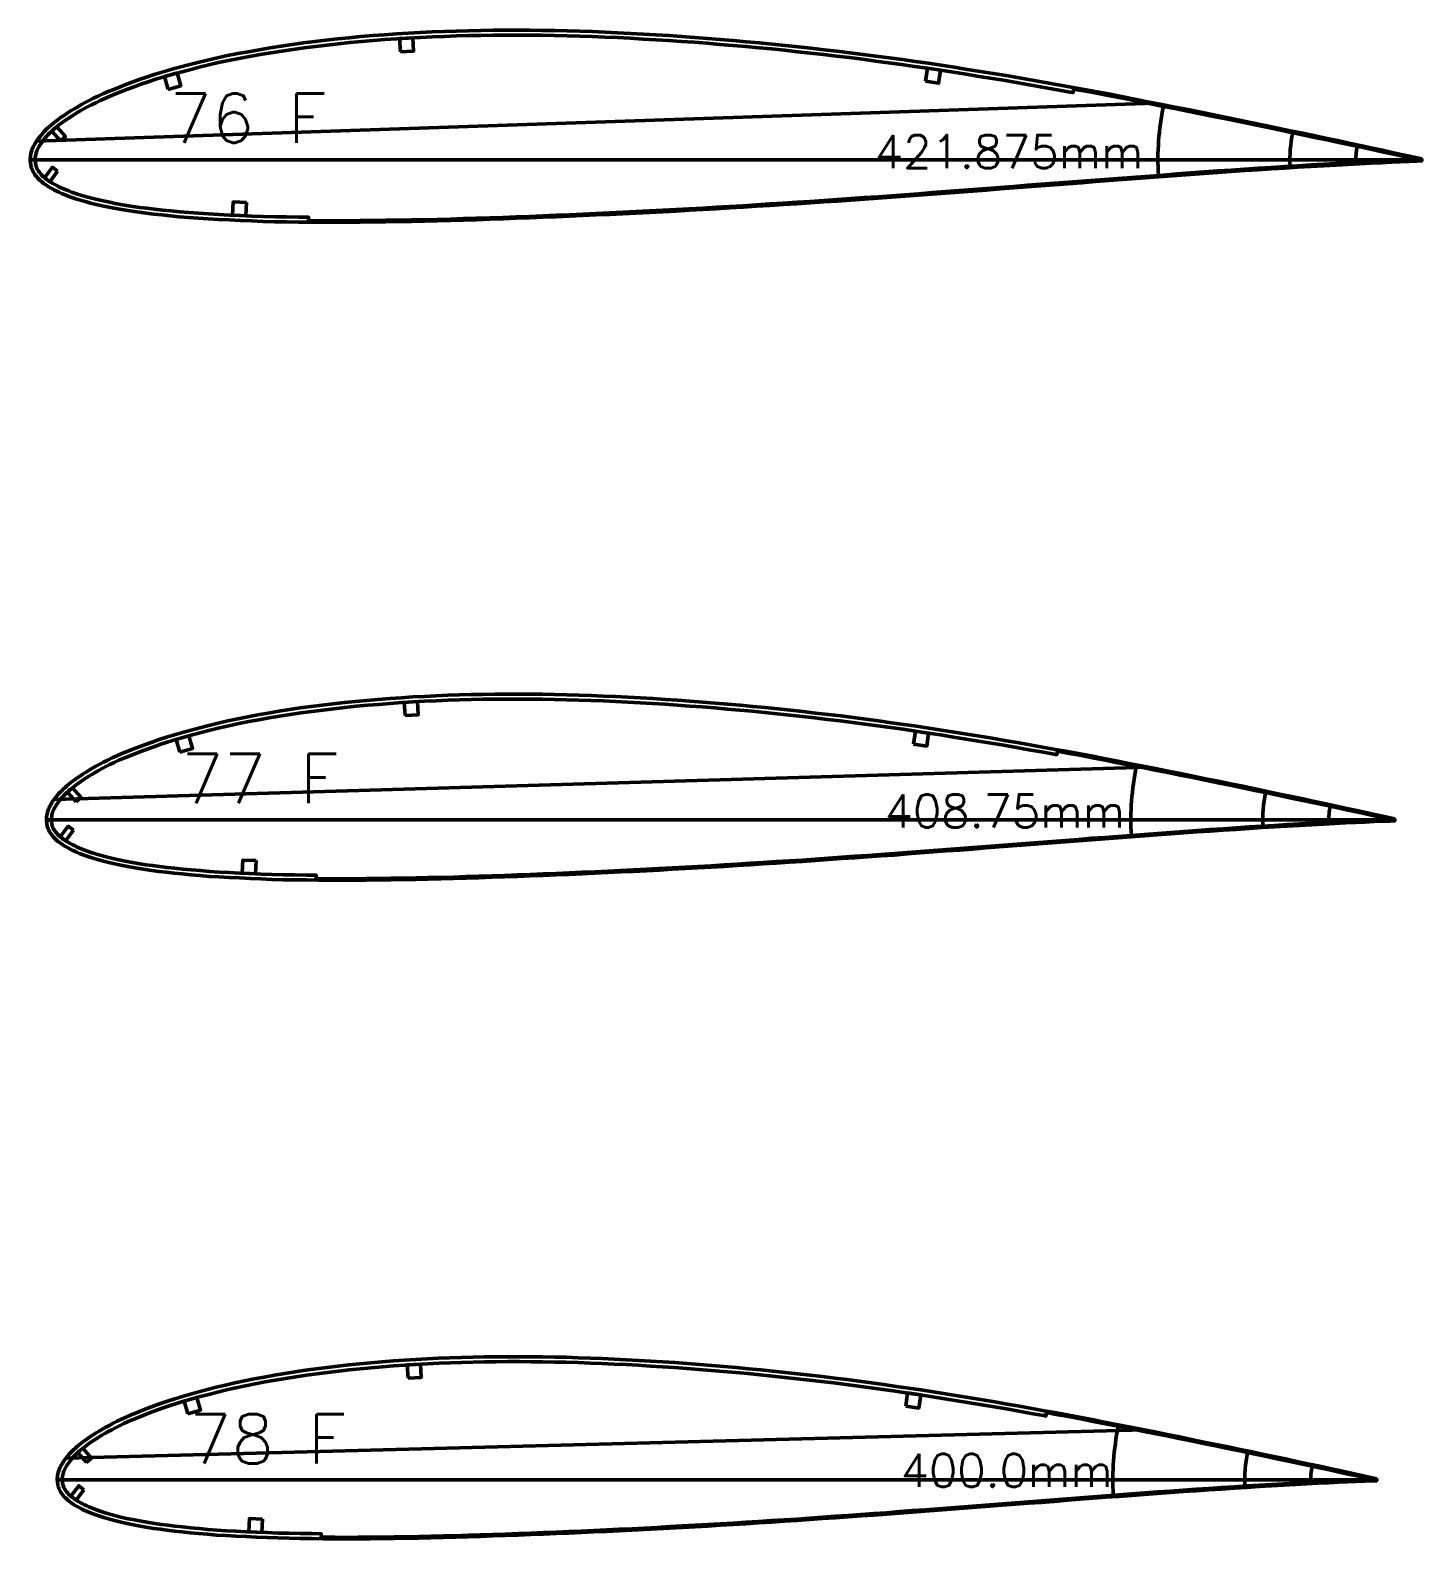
# Model space of a CAD drawing. Header units: metres. Extents: x -405 to 675, y -15418 to 133.
# Drawn here: x -158.2 to 263.7, y -15417.9 to -14960.7 of the extents above; entities that cross this region are included whole.
import ezdxf
from ezdxf.enums import TextEntityAlignment as Align

# ---------------------------------------------------------------- set-up
doc = ezdxf.new("R2010")
doc.units = ezdxf.units.M
for name, color, linetype, lineweight in [('FoilLayer', 7, 'Continuous', 50), ('RefFoilLayer', 7, 'Continuous', 50), ('StringerLayer', 7, 'Continuous', 50), ('SubLayer', 7, 'Continuous', 50), ('TextLayer', 7, 'Continuous', 50)]:
    doc.layers.add(name, color=color, linetype=linetype, lineweight=lineweight)
doc.styles.add('MSゴシック', font='romans')

msp = doc.modelspace()

# ---------------------------------------------------------------- linework, layer by layer
at = {"layer": 'FoilLayer'}
for points in [[(263.58, -15000.12), (262.12, -14999.81), (259.79, -14999.3), (257.27, -14998.75), (254.56, -14998.15), (251.66, -14997.53), (248.59, -14996.87), (245.36, -14996.16), (241.98, -14995.43), (238.49, -14994.68), (234.9, -14993.93), (231.22, -14993.17), (227.49, -14992.38), (223.7, -14991.58), (219.89, -14990.77), (216.05, -14989.97), (212.18, -14989.18), (208.29, -14988.39), (204.39, -14987.59), (200.49, -14986.79), (196.58, -14985.98), (192.67, -14985.19), (188.75, -14984.41), (184.81, -14983.66), (180.88, -14982.89), (176.95, -14982.11), (173.03, -14981.32), (169.1, -14980.56), (165.17, -14979.81), (161.23, -14979.1), (158.12, -14978.55), (157.94, -14979.58), (157.1, -14979.43), (153.16, -14978.73), (149.22, -14978.01), (145.29, -14977.3), (141.35, -14976.61), (137.42, -14975.94), (133.48, -14975.3), (129.53, -14974.68), (125.58, -14974.05), (121.65, -14973.42), (117.71, -14972.8), (113.78, -14972.21), (109.83, -14971.65), (105.89, -14971.1), (101.95, -14970.55), (98.01, -14970.02), (94.07, -14969.49), (90.14, -14969), (86.21, -14968.53), (82.27, -14968.08), (78.34, -14967.64), (74.4, -14967.21), (70.48, -14966.78), (66.56, -14966.38), (62.64, -14966.01), (58.72, -14965.65), (54.8, -14965.31), (50.89, -14964.97), (46.99, -14964.65), (43.09, -14964.35), (39.19, -14964.07), (35.31, -14963.81), (31.42, -14963.58), (27.54, -14963.35), (23.67, -14963.14), (19.82, -14962.94), (15.97, -14962.77), (12.15, -14962.62), (8.35, -14962.49), (4.56, -14962.39), (0.79, -14962.3), (-2.96, -14962.23), (-6.71, -14962.19), (-10.44, -14962.17), (-14.16, -14962.18), (-17.87, -14962.21), (-21.57, -14962.26), (-25.26, -14962.33), (-28.93, -14962.43), (-32.59, -14962.55), (-36.24, -14962.7), (-39.87, -14962.88), (-43.49, -14963.07), (-47.09, -14963.3), (-50.68, -14963.55), (-54.24, -14963.82), (-57.79, -14964.13), (-61.32, -14964.45), (-64.82, -14964.81), (-68.3, -14965.2), (-71.75, -14965.61), (-75.18, -14966.04), (-78.57, -14966.5), (-81.92, -14967), (-85.23, -14967.53), (-88.51, -14968.09), (-91.75, -14968.67), (-94.92, -14969.25), (-98.04, -14969.87), (-101.08, -14970.52), (-104.06, -14971.21), (-106.97, -14971.93), (-109.8, -14972.65), (-112.54, -14973.37), (-115.17, -14974.09), (-117.7, -14974.82), (-120.12, -14975.56), (-122.43, -14976.31), (-124.63, -14977.07), (-126.71, -14977.83), (-128.69, -14978.57), (-130.55, -14979.29), (-132.31, -14980), (-133.97, -14980.68), (-135.52, -14981.35), (-136.97, -14982.01), (-138.33, -14982.67), (-139.61, -14983.31), (-140.82, -14983.94), (-141.94, -14984.55), (-143.01, -14985.16), (-144.01, -14985.75), (-144.95, -14986.33), (-145.84, -14986.89), (-146.69, -14987.44), (-147.47, -14987.97), (-148.22, -14988.49), (-148.92, -14989), (-149.58, -14989.51), (-150.2, -14990.01), (-150.8, -14990.5), (-151.34, -14990.98), (-151.86, -14991.47), (-152.35, -14991.94), (-152.81, -14992.4), (-153.24, -14992.87), (-153.65, -14993.33), (-154.02, -14993.78), (-154.37, -14994.23), (-154.69, -14994.68), (-154.99, -14995.12), (-155.27, -14995.56), (-155.53, -14995.99), (-155.77, -14996.43), (-155.98, -14996.85), (-156.16, -14997.24), (-156.3, -14997.6), (-156.42, -14997.99), (-156.51, -14998.4), (-156.58, -14998.82), (-156.64, -14999.26), (-156.69, -14999.6), (-156.7, -15000), (-156.67, -15000.3), (-156.62, -15000.71), (-156.57, -15001.1), (-156.51, -15001.48), (-156.42, -15001.84), (-156.31, -15002.19), (-156.16, -15002.56), (-155.98, -15002.91), (-155.75, -15003.27), (-155.48, -15003.64), (-155.19, -15004.02), (-154.87, -15004.39), (-154.53, -15004.75), (-154.16, -15005.1), (-153.76, -15005.46), (-153.33, -15005.81), (-152.88, -15006.15), (-152.39, -15006.49), (-151.87, -15006.82), (-151.32, -15007.15), (-150.74, -15007.48), (-150.12, -15007.8), (-149.47, -15008.13), (-148.79, -15008.45), (-148.08, -15008.78), (-147.32, -15009.09), (-146.53, -15009.41), (-145.68, -15009.73), (-144.79, -15010.04), (-143.86, -15010.36), (-142.86, -15010.67), (-141.82, -15010.99), (-140.71, -15011.3), (-139.54, -15011.62), (-138.3, -15011.93), (-136.98, -15012.24), (-135.56, -15012.54), (-134.06, -15012.85), (-132.47, -15013.16), (-130.77, -15013.47), (-128.97, -15013.78), (-127.05, -15014.08), (-125.02, -15014.37), (-122.85, -15014.66), (-120.56, -15014.92), (-118.12, -15015.18), (-115.56, -15015.44), (-112.88, -15015.71), (-110.08, -15015.96), (-107.16, -15016.18), (-104.13, -15016.38), (-101, -15016.55), (-97.75, -15016.7), (-94.43, -15016.86), (-91.04, -15017.01), (-87.59, -15017.13), (-84.07, -15017.22), (-80.49, -15017.29), (-76.86, -15017.32), (-73.82, -15017.35), (-73.82, -15018.4), (-73.19, -15018.4), (-69.47, -15018.43), (-65.72, -15018.45), (-61.94, -15018.44), (-58.13, -15018.4), (-54.29, -15018.36), (-50.43, -15018.3), (-46.55, -15018.25), (-42.65, -15018.19), (-38.72, -15018.11), (-34.78, -15018.02), (-30.83, -15017.91), (-26.86, -15017.79), (-22.87, -15017.66), (-18.87, -15017.53), (-14.87, -15017.4), (-10.84, -15017.25), (-6.81, -15017.1), (-2.78, -15016.95), (1.27, -15016.78), (5.31, -15016.61), (9.36, -15016.43), (13.4, -15016.24), (17.44, -15016.06), (21.46, -15015.87), (25.49, -15015.68), (29.52, -15015.47), (33.56, -15015.25), (37.6, -15015.03), (41.65, -15014.8), (45.7, -15014.58), (49.76, -15014.36), (53.82, -15014.12), (57.88, -15013.87), (61.95, -15013.61), (66.03, -15013.34), (70.11, -15013.09), (74.19, -15012.84), (78.27, -15012.59), (82.36, -15012.31), (86.45, -15012), (90.55, -15011.7), (94.65, -15011.42), (98.76, -15011.14), (102.86, -15010.86), (106.97, -15010.56), (111.08, -15010.24), (115.19, -15009.91), (119.31, -15009.6), (123.43, -15009.3), (127.55, -15009.01), (131.67, -15008.7), (135.79, -15008.36), (139.91, -15008.03), (144.04, -15007.7), (148.16, -15007.39), (152.29, -15007.09), (156.42, -15006.79), (160.54, -15006.47), (164.67, -15006.13), (168.8, -15005.81), (172.93, -15005.49), (177.06, -15005.18), (181.18, -15004.89), (185.3, -15004.58), (189.43, -15004.26), (193.54, -15003.94), (197.66, -15003.64), (201.77, -15003.35), (205.87, -15003.08), (209.96, -15002.81), (214.03, -15002.53), (218.08, -15002.26), (222.1, -15002), (226.08, -15001.75), (230.01, -15001.51), (233.88, -15001.3), (237.65, -15001.09), (241.31, -15000.89), (244.85, -15000.7), (248.22, -15000.53), (251.41, -15000.39), (254.41, -15000.25), (257.21, -15000.12), (259.8, -15000.02), (262.18, -14999.93), (263.66, -14999.87)], [(255.37, -15200.13), (253.97, -15199.83), (251.71, -15199.34), (249.26, -15198.8), (246.64, -15198.22), (243.83, -15197.62), (240.85, -15196.98), (237.72, -15196.3), (234.45, -15195.58), (231.07, -15194.86), (227.59, -15194.13), (224.02, -15193.4), (220.41, -15192.63), (216.74, -15191.86), (213.04, -15191.07), (209.32, -15190.29), (205.57, -15189.53), (201.8, -15188.77), (198.03, -15187.99), (194.25, -15187.21), (190.46, -15186.43), (186.67, -15185.66), (182.87, -15184.91), (179.06, -15184.18), (175.25, -15183.44), (171.45, -15182.68), (167.64, -15181.92), (163.84, -15181.17), (160.03, -15180.45), (156.21, -15179.76), (153.2, -15179.23), (153.02, -15180.26), (152.2, -15180.12), (148.38, -15179.43), (144.57, -15178.74), (140.76, -15178.06), (136.95, -15177.39), (133.14, -15176.74), (129.32, -15176.12), (125.49, -15175.51), (121.67, -15174.9), (117.85, -15174.29), (114.04, -15173.69), (110.23, -15173.12), (106.41, -15172.57), (102.59, -15172.04), (98.77, -15171.52), (94.95, -15171), (91.14, -15170.49), (87.33, -15170.01), (83.52, -15169.55), (79.71, -15169.12), (75.89, -15168.69), (72.08, -15168.27), (68.28, -15167.86), (64.49, -15167.47), (60.69, -15167.11), (56.89, -15166.77), (53.1, -15166.43), (49.3, -15166.11), (45.52, -15165.8), (41.74, -15165.51), (37.97, -15165.23), (34.2, -15164.99), (30.44, -15164.75), (26.68, -15164.54), (22.94, -15164.33), (19.2, -15164.14), (15.48, -15163.98), (11.77, -15163.83), (8.09, -15163.71), (4.42, -15163.6), (0.76, -15163.52), (-2.87, -15163.45), (-6.5, -15163.41), (-10.11, -15163.4), (-13.72, -15163.41), (-17.32, -15163.43), (-20.9, -15163.48), (-24.47, -15163.55), (-28.03, -15163.64), (-31.57, -15163.76), (-35.11, -15163.91), (-38.63, -15164.08), (-42.13, -15164.27), (-45.62, -15164.49), (-49.1, -15164.73), (-52.55, -15165), (-55.99, -15165.29), (-59.41, -15165.6), (-62.8, -15165.95), (-66.17, -15166.33), (-69.52, -15166.73), (-72.83, -15167.14), (-76.12, -15167.59), (-79.36, -15168.07), (-82.57, -15168.59), (-85.75, -15169.13), (-88.89, -15169.69), (-91.96, -15170.25), (-94.98, -15170.85), (-97.93, -15171.49), (-100.82, -15172.15), (-103.63, -15172.85), (-106.37, -15173.54), (-109.03, -15174.24), (-111.58, -15174.94), (-114.03, -15175.64), (-116.37, -15176.36), (-118.61, -15177.1), (-120.73, -15177.83), (-122.75, -15178.56), (-124.67, -15179.28), (-126.48, -15179.98), (-128.18, -15180.66), (-129.78, -15181.33), (-131.28, -15181.97), (-132.69, -15182.61), (-134.01, -15183.25), (-135.25, -15183.87), (-136.41, -15184.48), (-137.51, -15185.07), (-138.53, -15185.66), (-139.5, -15186.23), (-140.42, -15186.79), (-141.28, -15187.33), (-142.1, -15187.86), (-142.86, -15188.38), (-143.58, -15188.89), (-144.26, -15189.38), (-144.9, -15189.88), (-145.5, -15190.36), (-146.07, -15190.84), (-146.6, -15191.29), (-147.11, -15191.77), (-147.58, -15192.22), (-148.02, -15192.67), (-148.44, -15193.12), (-148.83, -15193.57), (-149.19, -15194), (-149.53, -15194.44), (-149.84, -15194.87), (-150.13, -15195.3), (-150.4, -15195.72), (-150.65, -15196.14), (-150.88, -15196.56), (-151.08, -15196.96), (-151.26, -15197.34), (-151.39, -15197.69), (-151.5, -15198.06), (-151.59, -15198.46), (-151.66, -15198.86), (-151.72, -15199.29), (-151.76, -15199.61), (-151.78, -15200), (-151.75, -15200.28), (-151.7, -15200.68), (-151.66, -15201.06), (-151.59, -15201.42), (-151.51, -15201.77), (-151.4, -15202.11), (-151.26, -15202.46), (-151.09, -15202.79), (-150.86, -15203.15), (-150.61, -15203.5), (-150.32, -15203.86), (-150.02, -15204.22), (-149.69, -15204.56), (-149.33, -15204.91), (-148.95, -15205.25), (-148.53, -15205.59), (-148.1, -15205.92), (-147.63, -15206.24), (-147.12, -15206.57), (-146.59, -15206.89), (-146.03, -15207.2), (-145.43, -15207.52), (-144.8, -15207.83), (-144.14, -15208.15), (-143.45, -15208.46), (-142.72, -15208.77), (-141.95, -15209.07), (-141.14, -15209.38), (-140.27, -15209.68), (-139.37, -15209.99), (-138.41, -15210.3), (-137.39, -15210.6), (-136.32, -15210.91), (-135.19, -15211.21), (-133.98, -15211.51), (-132.7, -15211.81), (-131.33, -15212.1), (-129.88, -15212.4), (-128.34, -15212.71), (-126.7, -15213.01), (-124.95, -15213.3), (-123.09, -15213.6), (-121.12, -15213.88), (-119.03, -15214.15), (-116.8, -15214.41), (-114.44, -15214.66), (-111.96, -15214.92), (-109.37, -15215.17), (-106.65, -15215.41), (-103.83, -15215.63), (-100.89, -15215.82), (-97.85, -15215.99), (-94.71, -15216.14), (-91.49, -15216.29), (-88.21, -15216.43), (-84.86, -15216.55), (-81.45, -15216.64), (-77.99, -15216.7), (-74.47, -15216.74), (-71.52, -15216.76), (-71.53, -15217.81), (-70.91, -15217.82), (-67.31, -15217.85), (-63.68, -15217.86), (-60.02, -15217.85), (-56.32, -15217.82), (-52.61, -15217.77), (-48.86, -15217.72), (-45.1, -15217.67), (-41.32, -15217.61), (-37.52, -15217.53), (-33.7, -15217.44), (-29.87, -15217.34), (-26.02, -15217.22), (-22.16, -15217.1), (-18.29, -15216.97), (-14.4, -15216.84), (-10.51, -15216.7), (-6.6, -15216.56), (-2.69, -15216.4), (1.23, -15216.24), (5.15, -15216.08), (9.07, -15215.9), (12.98, -15215.72), (16.89, -15215.54), (20.8, -15215.36), (24.7, -15215.18), (28.6, -15214.98), (32.52, -15214.76), (36.43, -15214.54), (40.35, -15214.33), (44.28, -15214.11), (48.21, -15213.9), (52.14, -15213.67), (56.08, -15213.43), (60.02, -15213.17), (63.97, -15212.91), (67.92, -15212.67), (71.88, -15212.43), (75.84, -15212.18), (79.8, -15211.91), (83.76, -15211.61), (87.73, -15211.32), (91.71, -15211.05), (95.68, -15210.78), (99.66, -15210.51), (103.64, -15210.22), (107.62, -15209.9), (111.61, -15209.59), (115.6, -15209.29), (119.59, -15209), (123.58, -15208.72), (127.57, -15208.41), (131.56, -15208.09), (135.56, -15207.76), (139.55, -15207.45), (143.55, -15207.15), (147.55, -15206.85), (151.55, -15206.56), (155.55, -15206.25), (159.55, -15205.93), (163.55, -15205.61), (167.55, -15205.31), (171.55, -15205.01), (175.54, -15204.72), (179.54, -15204.43), (183.53, -15204.11), (187.52, -15203.81), (191.51, -15203.52), (195.49, -15203.24), (199.46, -15202.97), (203.42, -15202.7), (207.37, -15202.44), (211.29, -15202.17), (215.19, -15201.93), (219.05, -15201.68), (222.86, -15201.45), (226.6, -15201.25), (230.26, -15201.05), (233.81, -15200.85), (237.23, -15200.67), (240.5, -15200.5), (243.59, -15200.36), (246.5, -15200.23), (249.2, -15200.11), (251.71, -15200), (254.02, -15199.92), (255.45, -15199.86)], [(249.91, -15400.13), (248.53, -15399.84), (246.31, -15399.36), (243.93, -15398.83), (241.36, -15398.27), (238.61, -15397.68), (235.69, -15397.05), (232.63, -15396.38), (229.43, -15395.69), (226.12, -15394.98), (222.71, -15394.26), (219.23, -15393.55), (215.69, -15392.8), (212.1, -15392.04), (208.48, -15391.27), (204.84, -15390.51), (201.17, -15389.76), (197.48, -15389.02), (193.79, -15388.26), (190.09, -15387.49), (186.38, -15386.73), (182.67, -15385.98), (178.95, -15385.24), (175.23, -15384.53), (171.5, -15383.8), (167.77, -15383.06), (164.05, -15382.32), (160.33, -15381.59), (156.6, -15380.88), (152.87, -15380.2), (149.92, -15379.68), (149.74, -15380.72), (148.94, -15380.58), (145.2, -15379.91), (141.47, -15379.23), (137.74, -15378.56), (134.01, -15377.9), (130.28, -15377.27), (126.55, -15376.66), (122.8, -15376.07), (119.06, -15375.47), (115.33, -15374.87), (111.59, -15374.29), (107.87, -15373.73), (104.13, -15373.19), (100.39, -15372.67), (96.65, -15372.16), (92.91, -15371.65), (89.19, -15371.15), (85.46, -15370.68), (81.73, -15370.24), (78, -15369.81), (74.27, -15369.4), (70.54, -15368.98), (66.82, -15368.58), (63.1, -15368.2), (59.39, -15367.85), (55.67, -15367.51), (51.96, -15367.18), (48.25, -15366.87), (44.54, -15366.56), (40.85, -15366.28), (37.16, -15366.01), (33.47, -15365.77), (29.79, -15365.54), (26.11, -15365.33), (22.44, -15365.13), (18.79, -15364.94), (15.14, -15364.78), (11.52, -15364.64), (7.91, -15364.52), (4.32, -15364.41), (0.75, -15364.33), (-2.81, -15364.27), (-6.36, -15364.23), (-9.9, -15364.21), (-13.43, -15364.22), (-16.95, -15364.25), (-20.45, -15364.29), (-23.95, -15364.36), (-27.43, -15364.45), (-30.9, -15364.57), (-34.36, -15364.71), (-37.8, -15364.88), (-41.23, -15365.07), (-44.64, -15365.28), (-48.05, -15365.52), (-51.42, -15365.78), (-54.79, -15366.07), (-58.13, -15366.37), (-61.45, -15366.71), (-64.75, -15367.08), (-68.02, -15367.47), (-71.27, -15367.88), (-74.48, -15368.32), (-77.66, -15368.79), (-80.8, -15369.29), (-83.91, -15369.83), (-86.98, -15370.37), (-89.99, -15370.92), (-92.94, -15371.51), (-95.83, -15372.13), (-98.65, -15372.78), (-101.4, -15373.46), (-104.09, -15374.14), (-106.68, -15374.83), (-109.18, -15375.5), (-111.58, -15376.2), (-113.87, -15376.9), (-116.06, -15377.62), (-118.14, -15378.33), (-120.11, -15379.05), (-121.99, -15379.75), (-123.76, -15380.44), (-125.42, -15381.11), (-126.99, -15381.76), (-128.46, -15382.39), (-129.83, -15383.01), (-131.13, -15383.63), (-132.34, -15384.24), (-133.48, -15384.84), (-134.55, -15385.42), (-135.55, -15385.99), (-136.5, -15386.55), (-137.4, -15387.1), (-138.24, -15387.63), (-139.04, -15388.15), (-139.78, -15388.65), (-140.49, -15389.15), (-141.15, -15389.63), (-141.78, -15390.12), (-142.37, -15390.59), (-142.92, -15391.06), (-143.44, -15391.5), (-143.94, -15391.96), (-144.4, -15392.41), (-144.83, -15392.85), (-145.24, -15393.29), (-145.62, -15393.72), (-145.97, -15394.15), (-146.3, -15394.58), (-146.61, -15395), (-146.89, -15395.41), (-147.15, -15395.83), (-147.4, -15396.24), (-147.62, -15396.65), (-147.82, -15397.04), (-147.99, -15397.41), (-148.12, -15397.75), (-148.23, -15398.11), (-148.32, -15398.49), (-148.39, -15398.89), (-148.44, -15399.31), (-148.48, -15399.62), (-148.5, -15400), (-148.47, -15400.27), (-148.42, -15400.66), (-148.38, -15401.03), (-148.32, -15401.38), (-148.24, -15401.72), (-148.13, -15402.05), (-147.99, -15402.39), (-147.82, -15402.72), (-147.61, -15403.06), (-147.36, -15403.41), (-147.08, -15403.76), (-146.78, -15404.1), (-146.46, -15404.44), (-146.11, -15404.78), (-145.74, -15405.11), (-145.33, -15405.44), (-144.91, -15405.77), (-144.45, -15406.08), (-143.96, -15406.4), (-143.44, -15406.71), (-142.89, -15407.02), (-142.3, -15407.33), (-141.69, -15407.64), (-141.04, -15407.94), (-140.37, -15408.25), (-139.65, -15408.55), (-138.9, -15408.85), (-138.1, -15409.15), (-137.26, -15409.45), (-136.37, -15409.74), (-135.43, -15410.04), (-134.44, -15410.34), (-133.39, -15410.64), (-132.28, -15410.94), (-131.11, -15411.24), (-129.86, -15411.53), (-128.52, -15411.81), (-127.09, -15412.11), (-125.58, -15412.4), (-123.98, -15412.7), (-122.27, -15412.99), (-120.45, -15413.27), (-118.52, -15413.55), (-116.47, -15413.82), (-114.3, -15414.07), (-111.99, -15414.31), (-109.56, -15414.57), (-107.02, -15414.82), (-104.37, -15415.05), (-101.6, -15415.26), (-98.73, -15415.45), (-95.76, -15415.62), (-92.68, -15415.76), (-89.53, -15415.91), (-86.32, -15416.05), (-83.04, -15416.16), (-79.71, -15416.25), (-76.32, -15416.31), (-72.87, -15416.35), (-69.99, -15416.37), (-70, -15417.42), (-69.39, -15417.43), (-65.87, -15417.45), (-62.32, -15417.47), (-58.73, -15417.46), (-55.12, -15417.43), (-51.48, -15417.38), (-47.82, -15417.33), (-44.14, -15417.28), (-40.43, -15417.22), (-36.72, -15417.15), (-32.98, -15417.06), (-29.23, -15416.96), (-25.47, -15416.84), (-21.69, -15416.72), (-17.9, -15416.6), (-14.1, -15416.47), (-10.28, -15416.34), (-6.46, -15416.19), (-2.63, -15416.04), (1.2, -15415.89), (5.04, -15415.72), (8.87, -15415.55), (12.71, -15415.38), (16.53, -15415.2), (20.35, -15415.02), (24.17, -15414.84), (27.99, -15414.65), (31.82, -15414.44), (35.65, -15414.22), (39.49, -15414.01), (43.33, -15413.8), (47.18, -15413.59), (51.02, -15413.37), (54.88, -15413.13), (58.74, -15412.88), (62.6, -15412.63), (66.47, -15412.39), (70.34, -15412.15), (74.21, -15411.91), (78.09, -15411.64), (81.97, -15411.36), (85.85, -15411.07), (89.74, -15410.8), (93.64, -15410.54), (97.53, -15410.28), (101.42, -15409.99), (105.32, -15409.68), (109.22, -15409.38), (113.12, -15409.08), (117.03, -15408.8), (120.93, -15408.52), (124.84, -15408.22), (128.74, -15407.9), (132.65, -15407.59), (136.57, -15407.28), (140.48, -15406.98), (144.39, -15406.7), (148.3, -15406.41), (152.22, -15406.11), (156.13, -15405.79), (160.04, -15405.48), (163.96, -15405.18), (167.87, -15404.89), (171.79, -15404.61), (175.69, -15404.32), (179.6, -15404.02), (183.51, -15403.72), (187.41, -15403.43), (191.31, -15403.16), (195.19, -15402.9), (199.07, -15402.64), (202.93, -15402.37), (206.77, -15402.12), (210.58, -15401.87), (214.36, -15401.64), (218.09, -15401.41), (221.75, -15401.21), (225.33, -15401.01), (228.8, -15400.82), (232.15, -15400.64), (235.35, -15400.48), (238.38, -15400.34), (241.22, -15400.21), (243.87, -15400.1), (246.32, -15399.99), (248.58, -15399.91), (249.98, -15399.86)]]:
    msp.add_lwpolyline(points, close=True, dxfattribs=at)
at = {"layer": 'RefFoilLayer'}
for points in [[(263.67, -14999.68), (262.22, -14999.37), (259.89, -14998.86), (257.37, -14998.31), (254.66, -14997.71), (251.76, -14997.09), (248.68, -14996.43), (245.45, -14995.72), (242.08, -14994.99), (238.58, -14994.24), (234.99, -14993.49), (231.31, -14992.73), (227.58, -14991.94), (223.8, -14991.14), (219.98, -14990.33), (216.14, -14989.52), (212.27, -14988.73), (208.38, -14987.95), (204.48, -14987.15), (200.58, -14986.35), (196.67, -14985.54), (192.75, -14984.74), (188.83, -14983.97), (184.9, -14983.21), (180.97, -14982.45), (177.04, -14981.67), (173.12, -14980.88), (169.18, -14980.11), (165.25, -14979.37), (161.31, -14978.65), (157.36, -14977.96), (153.42, -14977.25), (149.48, -14976.54), (145.55, -14975.83), (141.61, -14975.13), (137.66, -14974.46), (133.71, -14973.82), (129.77, -14973.2), (125.82, -14972.57), (121.88, -14971.93), (117.93, -14971.32), (113.99, -14970.72), (110.04, -14970.16), (106.09, -14969.61), (102.15, -14969.07), (98.2, -14968.53), (94.26, -14968.01), (90.32, -14967.51), (86.38, -14967.04), (82.44, -14966.59), (78.5, -14966.15), (74.57, -14965.72), (70.63, -14965.29), (66.7, -14964.89), (62.78, -14964.51), (58.85, -14964.16), (54.93, -14963.81), (51.01, -14963.48), (47.1, -14963.16), (43.2, -14962.85), (39.29, -14962.57), (35.4, -14962.32), (31.51, -14962.08), (27.63, -14961.85), (23.75, -14961.64), (19.88, -14961.44), (16.03, -14961.27), (12.2, -14961.12), (8.39, -14960.99), (4.6, -14960.89), (0.82, -14960.8), (-2.95, -14960.73), (-6.7, -14960.69), (-10.44, -14960.67), (-14.17, -14960.68), (-17.89, -14960.71), (-21.6, -14960.76), (-25.3, -14960.83), (-28.98, -14960.93), (-32.65, -14961.05), (-36.31, -14961.2), (-39.95, -14961.38), (-43.58, -14961.58), (-47.2, -14961.8), (-50.79, -14962.06), (-54.37, -14962.33), (-57.93, -14962.63), (-61.47, -14962.96), (-64.99, -14963.32), (-68.48, -14963.71), (-71.94, -14964.12), (-75.38, -14964.56), (-78.79, -14965.02), (-82.16, -14965.52), (-85.49, -14966.05), (-88.78, -14966.62), (-92.02, -14967.19), (-95.22, -14967.78), (-98.35, -14968.4), (-101.42, -14969.06), (-104.42, -14969.76), (-107.34, -14970.47), (-110.18, -14971.2), (-112.93, -14971.92), (-115.59, -14972.64), (-118.14, -14973.38), (-120.59, -14974.13), (-122.92, -14974.9), (-125.14, -14975.66), (-127.24, -14976.42), (-129.23, -14977.17), (-131.11, -14977.9), (-132.89, -14978.61), (-134.56, -14979.31), (-136.14, -14979.99), (-137.62, -14980.66), (-139.01, -14981.33), (-140.31, -14981.98), (-141.53, -14982.62), (-142.69, -14983.25), (-143.77, -14983.87), (-144.79, -14984.47), (-145.75, -14985.06), (-146.66, -14985.63), (-147.52, -14986.19), (-148.34, -14986.74), (-149.11, -14987.28), (-149.83, -14987.81), (-150.52, -14988.34), (-151.17, -14988.86), (-151.78, -14989.37), (-152.36, -14989.88), (-152.91, -14990.39), (-153.43, -14990.89), (-153.91, -14991.39), (-154.37, -14991.88), (-154.8, -14992.37), (-155.21, -14992.86), (-155.58, -14993.35), (-155.94, -14993.84), (-156.26, -14994.32), (-156.56, -14994.8), (-156.84, -14995.28), (-157.11, -14995.75), (-157.35, -14996.23), (-157.56, -14996.71), (-157.74, -14997.19), (-157.88, -14997.67), (-157.99, -14998.14), (-158.07, -14998.61), (-158.13, -14999.09), (-158.18, -14999.54), (-158.2, -15000), (-158.16, -15000.45), (-158.11, -15000.9), (-158.05, -15001.37), (-157.96, -15001.84), (-157.84, -15002.32), (-157.69, -15002.79), (-157.48, -15003.25), (-157.24, -15003.71), (-156.97, -15004.15), (-156.66, -15004.58), (-156.32, -15005), (-155.96, -15005.42), (-155.57, -15005.83), (-155.15, -15006.23), (-154.7, -15006.62), (-154.23, -15007.01), (-153.73, -15007.38), (-153.2, -15007.75), (-152.64, -15008.11), (-152.06, -15008.46), (-151.44, -15008.8), (-150.79, -15009.15), (-150.12, -15009.48), (-149.41, -15009.82), (-148.66, -15010.16), (-147.88, -15010.49), (-147.05, -15010.82), (-146.18, -15011.14), (-145.27, -15011.46), (-144.31, -15011.78), (-143.3, -15012.11), (-142.23, -15012.43), (-141.1, -15012.75), (-139.9, -15013.07), (-138.64, -15013.39), (-137.29, -15013.7), (-135.86, -15014.01), (-134.35, -15014.32), (-132.74, -15014.64), (-131.02, -15014.95), (-129.2, -15015.26), (-127.27, -15015.57), (-125.21, -15015.86), (-123.03, -15016.15), (-120.72, -15016.41), (-118.28, -15016.67), (-115.71, -15016.94), (-113.01, -15017.2), (-110.2, -15017.45), (-107.26, -15017.68), (-104.22, -15017.87), (-101.07, -15018.05), (-97.82, -15018.2), (-94.5, -15018.36), (-91.1, -15018.51), (-87.63, -15018.63), (-84.09, -15018.72), (-80.51, -15018.79), (-76.87, -15018.82), (-73.19, -15018.85), (-69.47, -15018.88), (-65.72, -15018.9), (-61.94, -15018.89), (-58.13, -15018.85), (-54.29, -15018.81), (-50.43, -15018.75), (-46.54, -15018.7), (-42.64, -15018.64), (-38.71, -15018.56), (-34.77, -15018.47), (-30.82, -15018.36), (-26.84, -15018.24), (-22.86, -15018.11), (-18.86, -15017.98), (-14.85, -15017.85), (-10.83, -15017.7), (-6.8, -15017.55), (-2.76, -15017.39), (1.29, -15017.23), (5.33, -15017.06), (9.38, -15016.88), (13.42, -15016.69), (17.46, -15016.51), (21.49, -15016.32), (25.51, -15016.13), (29.55, -15015.92), (33.59, -15015.7), (37.63, -15015.48), (41.68, -15015.25), (45.73, -15015.03), (49.78, -15014.81), (53.84, -15014.57), (57.91, -15014.32), (61.98, -15014.05), (66.05, -15013.79), (70.13, -15013.54), (74.22, -15013.29), (78.3, -15013.04), (82.39, -15012.75), (86.49, -15012.45), (90.58, -15012.15), (94.68, -15011.86), (98.79, -15011.59), (102.9, -15011.31), (107, -15011.01), (111.11, -15010.68), (115.23, -15010.36), (119.34, -15010.05), (123.46, -15009.75), (127.58, -15009.46), (131.7, -15009.15), (135.82, -15008.81), (139.94, -15008.47), (144.07, -15008.15), (148.2, -15007.84), (152.32, -15007.54), (156.45, -15007.24), (160.58, -15006.91), (164.71, -15006.58), (168.83, -15006.26), (172.96, -15005.94), (177.09, -15005.63), (181.21, -15005.34), (185.34, -15005.03), (189.46, -15004.71), (193.58, -15004.39), (197.69, -15004.09), (201.8, -15003.8), (205.9, -15003.53), (209.99, -15003.25), (214.06, -15002.98), (218.11, -15002.71), (222.13, -15002.45), (226.11, -15002.2), (230.04, -15001.96), (233.9, -15001.75), (237.67, -15001.54), (241.34, -15001.34), (244.87, -15001.15), (248.24, -15000.98), (251.44, -15000.84), (254.43, -15000.7), (257.23, -15000.57), (259.81, -15000.47), (262.19, -15000.38), (263.67, -15000.32)], [(255.47, -15199.69), (254.06, -15199.39), (251.8, -15198.9), (249.36, -15198.36), (246.73, -15197.78), (243.93, -15197.18), (240.95, -15196.54), (237.82, -15195.86), (234.55, -15195.14), (231.16, -15194.42), (227.68, -15193.69), (224.12, -15192.95), (220.5, -15192.19), (216.84, -15191.42), (213.14, -15190.63), (209.41, -15189.85), (205.66, -15189.08), (201.9, -15188.33), (198.12, -15187.55), (194.34, -15186.77), (190.55, -15185.99), (186.76, -15185.22), (182.96, -15184.47), (179.15, -15183.74), (175.34, -15183), (171.53, -15182.24), (167.73, -15181.48), (163.92, -15180.73), (160.11, -15180.01), (156.29, -15179.32), (152.47, -15178.64), (148.65, -15177.96), (144.83, -15177.27), (141.02, -15176.58), (137.2, -15175.91), (133.38, -15175.26), (129.55, -15174.64), (125.73, -15174.03), (121.91, -15173.42), (118.09, -15172.81), (114.26, -15172.21), (110.44, -15171.64), (106.62, -15171.09), (102.79, -15170.56), (98.97, -15170.03), (95.15, -15169.51), (91.33, -15169), (87.51, -15168.52), (83.69, -15168.06), (79.87, -15167.63), (76.06, -15167.2), (72.25, -15166.78), (68.44, -15166.37), (64.63, -15165.98), (60.82, -15165.62), (57.02, -15165.27), (53.22, -15164.94), (49.43, -15164.62), (45.64, -15164.3), (41.85, -15164.01), (38.07, -15163.74), (34.3, -15163.49), (30.53, -15163.26), (26.77, -15163.04), (23.01, -15162.83), (19.27, -15162.64), (15.53, -15162.48), (11.82, -15162.33), (8.13, -15162.21), (4.45, -15162.1), (0.79, -15162.02), (-2.86, -15161.95), (-6.49, -15161.91), (-10.12, -15161.9), (-13.73, -15161.91), (-17.34, -15161.93), (-20.93, -15161.98), (-24.51, -15162.05), (-28.08, -15162.14), (-31.64, -15162.26), (-35.18, -15162.41), (-38.71, -15162.58), (-42.23, -15162.77), (-45.73, -15162.99), (-49.21, -15163.24), (-52.68, -15163.5), (-56.13, -15163.8), (-59.56, -15164.11), (-62.96, -15164.46), (-66.35, -15164.84), (-69.7, -15165.24), (-73.03, -15165.66), (-76.33, -15166.11), (-79.6, -15166.59), (-82.83, -15167.11), (-86.01, -15167.66), (-89.16, -15168.21), (-92.25, -15168.78), (-95.29, -15169.39), (-98.27, -15170.02), (-101.17, -15170.7), (-104, -15171.39), (-106.75, -15172.09), (-109.42, -15172.8), (-111.99, -15173.5), (-114.47, -15174.21), (-116.84, -15174.94), (-119.1, -15175.68), (-121.24, -15176.42), (-123.28, -15177.15), (-125.21, -15177.88), (-127.03, -15178.59), (-128.76, -15179.28), (-130.38, -15179.95), (-131.9, -15180.61), (-133.34, -15181.26), (-134.68, -15181.91), (-135.94, -15182.54), (-137.13, -15183.16), (-138.25, -15183.77), (-139.3, -15184.37), (-140.29, -15184.95), (-141.22, -15185.52), (-142.1, -15186.08), (-142.93, -15186.62), (-143.72, -15187.15), (-144.47, -15187.68), (-145.17, -15188.19), (-145.84, -15188.7), (-146.46, -15189.21), (-147.06, -15189.7), (-147.62, -15190.19), (-148.15, -15190.69), (-148.65, -15191.17), (-149.12, -15191.65), (-149.57, -15192.13), (-149.99, -15192.61), (-150.38, -15193.09), (-150.74, -15193.56), (-151.08, -15194.03), (-151.4, -15194.49), (-151.69, -15194.96), (-151.97, -15195.42), (-152.22, -15195.89), (-152.45, -15196.35), (-152.66, -15196.81), (-152.83, -15197.27), (-152.97, -15197.74), (-153.07, -15198.2), (-153.15, -15198.66), (-153.21, -15199.12), (-153.26, -15199.55), (-153.28, -15200), (-153.24, -15200.44), (-153.19, -15200.88), (-153.13, -15201.33), (-153.05, -15201.79), (-152.93, -15202.24), (-152.78, -15202.7), (-152.59, -15203.15), (-152.35, -15203.6), (-152.08, -15204.02), (-151.78, -15204.44), (-151.45, -15204.85), (-151.1, -15205.25), (-150.73, -15205.65), (-150.32, -15206.03), (-149.89, -15206.42), (-149.43, -15206.79), (-148.95, -15207.15), (-148.44, -15207.51), (-147.89, -15207.85), (-147.33, -15208.19), (-146.73, -15208.53), (-146.1, -15208.86), (-145.45, -15209.19), (-144.76, -15209.52), (-144.03, -15209.84), (-143.27, -15210.16), (-142.48, -15210.48), (-141.64, -15210.79), (-140.75, -15211.11), (-139.82, -15211.42), (-138.84, -15211.73), (-137.8, -15212.04), (-136.71, -15212.36), (-135.55, -15212.67), (-134.32, -15212.97), (-133.02, -15213.28), (-131.64, -15213.57), (-130.17, -15213.87), (-128.61, -15214.18), (-126.95, -15214.49), (-125.18, -15214.79), (-123.31, -15215.08), (-121.31, -15215.37), (-119.2, -15215.64), (-116.96, -15215.9), (-114.6, -15216.15), (-112.11, -15216.41), (-109.5, -15216.67), (-106.77, -15216.91), (-103.92, -15217.13), (-100.97, -15217.32), (-97.92, -15217.49), (-94.78, -15217.63), (-91.56, -15217.78), (-88.26, -15217.93), (-84.9, -15218.05), (-81.48, -15218.14), (-78, -15218.2), (-74.48, -15218.24), (-70.92, -15218.27), (-67.31, -15218.3), (-63.68, -15218.31), (-60.01, -15218.3), (-56.32, -15218.27), (-52.6, -15218.22), (-48.86, -15218.17), (-45.09, -15218.12), (-41.31, -15218.06), (-37.51, -15217.98), (-33.69, -15217.89), (-29.86, -15217.79), (-26.01, -15217.67), (-22.15, -15217.55), (-18.27, -15217.42), (-14.39, -15217.29), (-10.49, -15217.15), (-6.59, -15217.01), (-2.67, -15216.85), (1.25, -15216.69), (5.17, -15216.53), (9.09, -15216.35), (13, -15216.17), (16.91, -15215.99), (20.82, -15215.81), (24.72, -15215.62), (28.63, -15215.43), (32.54, -15215.21), (36.46, -15214.99), (40.38, -15214.77), (44.3, -15214.56), (48.23, -15214.35), (52.17, -15214.12), (56.11, -15213.87), (60.05, -15213.62), (64, -15213.36), (67.95, -15213.12), (71.91, -15212.88), (75.87, -15212.63), (79.83, -15212.36), (83.8, -15212.06), (87.76, -15211.77), (91.74, -15211.5), (95.71, -15211.23), (99.69, -15210.96), (103.68, -15210.67), (107.66, -15210.35), (111.64, -15210.04), (115.63, -15209.74), (119.62, -15209.45), (123.61, -15209.16), (127.6, -15208.86), (131.6, -15208.54), (135.59, -15208.21), (139.59, -15207.9), (143.59, -15207.59), (147.58, -15207.3), (151.58, -15207.01), (155.58, -15206.7), (159.58, -15206.38), (163.58, -15206.06), (167.58, -15205.76), (171.58, -15205.46), (175.58, -15205.17), (179.57, -15204.87), (183.57, -15204.56), (187.56, -15204.26), (191.54, -15203.96), (195.52, -15203.69), (199.49, -15203.42), (203.45, -15203.15), (207.4, -15202.89), (211.32, -15202.62), (215.22, -15202.37), (219.07, -15202.13), (222.88, -15201.9), (226.62, -15201.7), (230.28, -15201.49), (233.83, -15201.3), (237.25, -15201.12), (240.52, -15200.95), (243.61, -15200.81), (246.52, -15200.68), (249.22, -15200.56), (251.73, -15200.45), (254.04, -15200.36), (255.47, -15200.31)], [(250, -15399.69), (248.62, -15399.4), (246.41, -15398.92), (244.02, -15398.39), (241.45, -15397.83), (238.7, -15397.24), (235.79, -15396.61), (232.73, -15395.94), (229.53, -15395.25), (226.21, -15394.54), (222.8, -15393.82), (219.32, -15393.11), (215.78, -15392.36), (212.19, -15391.6), (208.57, -15390.83), (204.93, -15390.07), (201.26, -15389.32), (197.57, -15388.58), (193.88, -15387.82), (190.18, -15387.05), (186.47, -15386.29), (182.76, -15385.53), (179.04, -15384.8), (175.31, -15384.08), (171.59, -15383.36), (167.86, -15382.62), (164.14, -15381.87), (160.41, -15381.15), (156.68, -15380.44), (152.94, -15379.76), (149.21, -15379.1), (145.47, -15378.43), (141.73, -15377.75), (138, -15377.08), (134.26, -15376.42), (130.52, -15375.79), (126.78, -15375.18), (123.04, -15374.59), (119.3, -15373.99), (115.56, -15373.39), (111.82, -15372.81), (108.08, -15372.24), (104.33, -15371.71), (100.59, -15371.19), (96.85, -15370.67), (93.11, -15370.16), (89.37, -15369.67), (85.64, -15369.19), (81.9, -15368.74), (78.16, -15368.32), (74.43, -15367.91), (70.7, -15367.49), (66.97, -15367.09), (63.25, -15366.71), (59.52, -15366.35), (55.8, -15366.01), (52.08, -15365.69), (48.37, -15365.37), (44.66, -15365.07), (40.96, -15364.78), (37.26, -15364.51), (33.56, -15364.27), (29.87, -15364.04), (26.19, -15363.83), (22.52, -15363.63), (18.85, -15363.44), (15.2, -15363.28), (11.57, -15363.14), (7.95, -15363.02), (4.36, -15362.91), (0.77, -15362.83), (-2.8, -15362.77), (-6.35, -15362.73), (-9.9, -15362.71), (-13.44, -15362.72), (-16.96, -15362.75), (-20.48, -15362.79), (-23.99, -15362.86), (-27.48, -15362.95), (-30.96, -15363.07), (-34.43, -15363.21), (-37.88, -15363.38), (-41.32, -15363.57), (-44.75, -15363.78), (-48.16, -15364.02), (-51.55, -15364.28), (-54.93, -15364.57), (-58.28, -15364.88), (-61.62, -15365.22), (-64.93, -15365.59), (-68.21, -15365.98), (-71.47, -15366.39), (-74.7, -15366.83), (-77.9, -15367.3), (-81.05, -15367.81), (-84.17, -15368.35), (-87.25, -15368.89), (-90.28, -15369.45), (-93.25, -15370.04), (-96.16, -15370.67), (-99.01, -15371.32), (-101.78, -15372), (-104.47, -15372.69), (-107.08, -15373.38), (-109.6, -15374.06), (-112.02, -15374.76), (-114.34, -15375.47), (-116.55, -15376.2), (-118.65, -15376.92), (-120.64, -15377.64), (-122.53, -15378.35), (-124.32, -15379.04), (-126, -15379.72), (-127.59, -15380.38), (-129.08, -15381.02), (-130.48, -15381.66), (-131.8, -15382.29), (-133.03, -15382.91), (-134.2, -15383.52), (-135.29, -15384.12), (-136.31, -15384.7), (-137.28, -15385.27), (-138.2, -15385.83), (-139.06, -15386.38), (-139.87, -15386.91), (-140.65, -15387.43), (-141.37, -15387.94), (-142.06, -15388.45), (-142.71, -15388.95), (-143.33, -15389.44), (-143.91, -15389.93), (-144.46, -15390.4), (-144.98, -15390.89), (-145.47, -15391.36), (-145.93, -15391.83), (-146.37, -15392.3), (-146.78, -15392.77), (-147.16, -15393.23), (-147.52, -15393.7), (-147.85, -15394.16), (-148.16, -15394.61), (-148.45, -15395.07), (-148.71, -15395.52), (-148.96, -15395.97), (-149.19, -15396.43), (-149.39, -15396.88), (-149.56, -15397.33), (-149.7, -15397.79), (-149.79, -15398.24), (-149.87, -15398.69), (-149.93, -15399.14), (-149.98, -15399.56), (-150, -15400), (-149.96, -15400.43), (-149.91, -15400.86), (-149.85, -15401.3), (-149.77, -15401.75), (-149.66, -15402.2), (-149.51, -15402.64), (-149.32, -15403.08), (-149.09, -15403.52), (-148.83, -15403.94), (-148.53, -15404.34), (-148.21, -15404.74), (-147.87, -15405.14), (-147.5, -15405.52), (-147.11, -15405.91), (-146.68, -15406.28), (-146.23, -15406.64), (-145.76, -15407), (-145.26, -15407.35), (-144.73, -15407.69), (-144.17, -15408.02), (-143.59, -15408.35), (-142.97, -15408.67), (-142.33, -15408.99), (-141.66, -15409.31), (-140.95, -15409.63), (-140.21, -15409.94), (-139.43, -15410.25), (-138.6, -15410.56), (-137.74, -15410.87), (-136.83, -15411.17), (-135.87, -15411.48), (-134.85, -15411.79), (-133.78, -15412.09), (-132.65, -15412.4), (-131.45, -15412.7), (-130.17, -15412.99), (-128.82, -15413.28), (-127.38, -15413.58), (-125.85, -15413.88), (-124.23, -15414.18), (-122.5, -15414.47), (-120.67, -15414.76), (-118.72, -15415.04), (-116.65, -15415.31), (-114.46, -15415.56), (-112.14, -15415.81), (-109.71, -15416.06), (-107.15, -15416.31), (-104.48, -15416.55), (-101.7, -15416.76), (-98.81, -15416.95), (-95.83, -15417.11), (-92.75, -15417.26), (-89.6, -15417.4), (-86.37, -15417.55), (-83.08, -15417.66), (-79.73, -15417.75), (-76.33, -15417.81), (-72.88, -15417.85), (-69.4, -15417.88), (-65.87, -15417.9), (-62.31, -15417.92), (-58.73, -15417.91), (-55.11, -15417.88), (-51.47, -15417.83), (-47.81, -15417.78), (-44.13, -15417.73), (-40.43, -15417.67), (-36.71, -15417.6), (-32.97, -15417.51), (-29.22, -15417.41), (-25.45, -15417.29), (-21.67, -15417.17), (-17.88, -15417.05), (-14.08, -15416.92), (-10.27, -15416.79), (-6.44, -15416.64), (-2.62, -15416.49), (1.22, -15416.34), (5.06, -15416.17), (8.89, -15416), (12.73, -15415.83), (16.55, -15415.65), (20.37, -15415.47), (24.19, -15415.29), (28.02, -15415.1), (31.84, -15414.89), (35.68, -15414.67), (39.51, -15414.46), (43.36, -15414.25), (47.2, -15414.04), (51.05, -15413.82), (54.91, -15413.58), (58.77, -15413.33), (62.63, -15413.08), (66.5, -15412.83), (70.37, -15412.6), (74.24, -15412.36), (78.12, -15412.09), (82, -15411.8), (85.89, -15411.52), (89.77, -15411.25), (93.67, -15410.99), (97.56, -15410.73), (101.46, -15410.44), (105.35, -15410.13), (109.25, -15409.82), (113.15, -15409.53), (117.06, -15409.25), (120.97, -15408.97), (124.87, -15408.67), (128.78, -15408.35), (132.69, -15408.03), (136.6, -15407.73), (140.51, -15407.43), (144.43, -15407.15), (148.34, -15406.86), (152.25, -15406.56), (156.17, -15406.24), (160.08, -15405.93), (163.99, -15405.63), (167.91, -15405.34), (171.82, -15405.06), (175.73, -15404.77), (179.64, -15404.46), (183.54, -15404.16), (187.44, -15403.88), (191.34, -15403.61), (195.22, -15403.34), (199.1, -15403.09), (202.96, -15402.82), (206.8, -15402.57), (210.61, -15402.32), (214.39, -15402.09), (218.11, -15401.86), (221.77, -15401.66), (225.35, -15401.46), (228.82, -15401.27), (232.17, -15401.09), (235.37, -15400.93), (238.4, -15400.79), (241.24, -15400.66), (243.89, -15400.54), (246.34, -15400.44), (248.6, -15400.36), (250, -15400.31)]]:
    msp.add_lwpolyline(points, close=True, dxfattribs=at)
at = {"layer": 'StringerLayer'}
for points in [[(-45.95, -14967.24), (-41.96, -14966.99), (-42.21, -14962.99), (-46.2, -14963.24), (-45.95, -14967.24)], [(-116.41, -14978.61), (-112.57, -14977.5), (-113.68, -14973.65), (-117.52, -14974.76), (-116.41, -14978.61)], [(113.22, -14976.17), (117.18, -14976.77), (117.77, -14972.81), (113.81, -14972.22), (113.22, -14976.17)], [(-149.01, -14994.26), (-147.51, -14992.94), (-150.14, -14989.93), (-151.64, -14991.24), (-149.01, -14994.26)], [(-149.88, -15003.4), (-151.47, -15002.2), (-153.88, -15005.39), (-152.28, -15006.6), (-149.88, -15003.4)], [(-92.67, -15012.94), (-96.66, -15012.75), (-96.85, -15016.74), (-92.85, -15016.93), (-92.67, -15012.94)], [(-44.57, -15168.43), (-40.58, -15168.18), (-40.83, -15164.19), (-44.82, -15164.44), (-44.57, -15168.43)], [(-112.8, -15179.45), (-108.96, -15178.34), (-110.07, -15174.5), (-113.91, -15175.61), (-112.8, -15179.45)], [(109.61, -15177.07), (113.57, -15177.67), (114.16, -15173.71), (110.21, -15173.12), (109.61, -15177.07)], [(-144.29, -15194.59), (-142.78, -15193.27), (-145.41, -15190.26), (-146.92, -15191.57), (-144.29, -15194.59)], [(-145.09, -15203.18), (-146.68, -15201.97), (-149.09, -15205.17), (-147.49, -15206.37), (-145.09, -15203.18)], [(-89.72, -15212.36), (-93.71, -15212.18), (-93.9, -15216.17), (-89.9, -15216.36), (-89.72, -15212.36)], [(-43.65, -15369.23), (-39.66, -15368.98), (-39.91, -15364.98), (-43.9, -15365.23), (-43.65, -15369.23)], [(-110.4, -15380.02), (-106.55, -15378.91), (-107.66, -15375.07), (-111.51, -15376.18), (-110.4, -15380.02)], [(107.2, -15377.67), (111.16, -15378.27), (111.75, -15374.31), (107.8, -15373.72), (107.2, -15377.67)], [(-141.14, -15394.8), (-139.63, -15393.49), (-142.26, -15390.48), (-143.77, -15391.79), (-141.14, -15394.8)], [(-141.89, -15403.03), (-143.49, -15401.82), (-145.9, -15405.02), (-144.3, -15406.22), (-141.89, -15403.03)], [(-87.75, -15411.98), (-91.74, -15411.8), (-91.93, -15415.79), (-87.93, -15415.98), (-87.75, -15411.98)]]:
    msp.add_lwpolyline(points, dxfattribs=at)
at = {"layer": 'SubLayer'}
for p, q in [((182.77, -14982.8), (-156.29, -14994.36)), ((0, -14989.03), (0, -14989.03)), ((0, -14989.03), (0, -14989.03)), ((-158.2, -15000), (263.67, -15000)), ((180.86, -15184.07), (-150.92, -15193.8)), ((0, -15189.37), (0, -15189.37)), ((0, -15189.37), (0, -15189.37)), ((-153.28, -15200), (255.47, -15200)), ((179.55, -15384.9), (-147.33, -15393.46)), ((0, -15389.6), (0, -15389.6)), ((0, -15389.6), (0, -15389.6)), ((-150, -15400), (250, -15400))]:
    msp.add_line(p, q, dxfattribs=at)
for centre, radius, start, end in [((263.67, -15000), 80, 168.2846, -176.6368), ((263.67, -15000), 40, 168.1057, -177.2771), ((263.67, -15000), 20, 168.1369, -177.805), ((255.47, -15200), 80, 168.3178, -176.6195), ((255.47, -15200), 40, 168.1233, -177.2699), ((255.47, -15200), 20, 168.1632, -177.8171), ((250, -15400), 80, 168.3393, -176.611), ((250, -15400), 40, 168.1351, -177.2643), ((250, -15400), 20, 168.1807, -177.8252)]:
    msp.add_arc(centre, radius, start, end, dxfattribs=at)

# ---------------------------------------------------------------- texts
at = {"layer": 'TextLayer', "style": 'MSゴシック'}
for s, p in [('76 F', (-116.02, -14994.84)), ('77 F', (-112.41, -15195)), ('78 F', (-110, -15395.1))]:
    msp.add_text(s, height=15, dxfattribs=at).set_placement(p)
for s, p in [('421.875mm', (179.3, -15005.47)), ('408.75mm', (173.72, -15205.3)), ('400.0mm', (170, -15405.19))]:
    msp.add_text(s, height=10, dxfattribs=at).set_placement(p, align=Align.BOTTOM_RIGHT)

doc.saveas('drawing.dxf')
